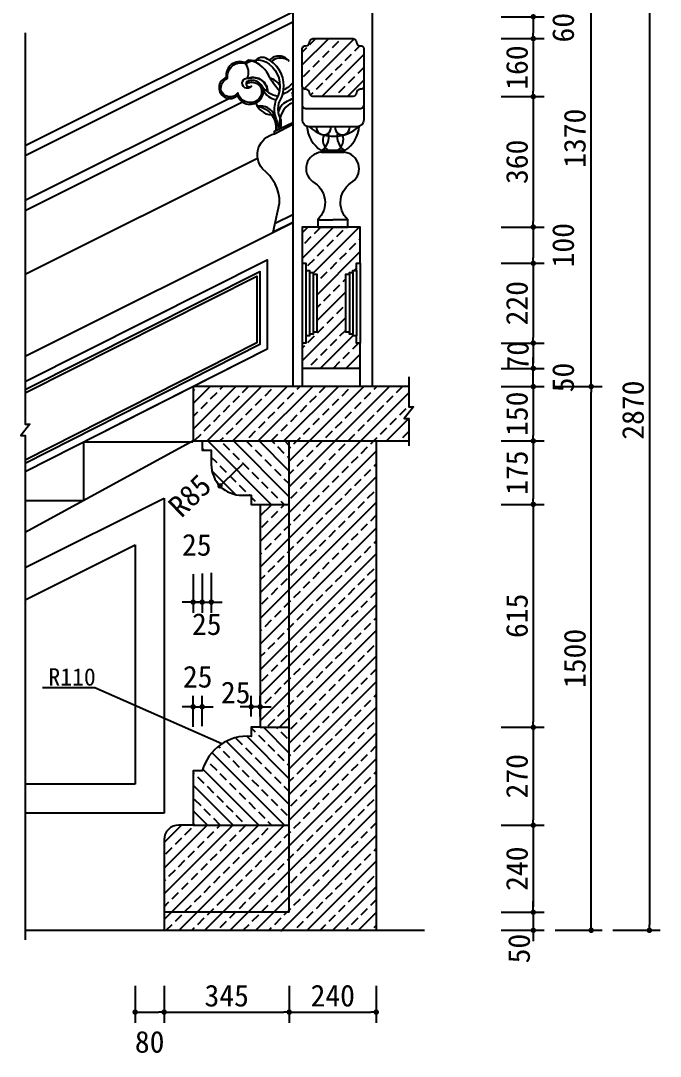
# Model space of a CAD drawing. Extents: x 77 to 5232, y 64 to 4750.
# Drawn here: x 3468 to 5232, y 64 to 2920 of the extents above; entities that cross this region are included whole.
import ezdxf

# ---------------------------------------------------------------- set-up
doc = ezdxf.new("R2010")
doc.units = 0
doc.header["$LTSCALE"] = 0.85
doc.header["$MEASUREMENT"] = 0
doc.header["$PDMODE"] = 3
doc.header["$PDSIZE"] = 15
doc.linetypes.add('DASHED', pattern=[0.75, 0.5, -0.25])
doc.layers.get('0').update_dxf_attribs({"color": 3, "linetype": 'CONTINUOUS'})
doc.layers.get('DEFPOINTS').update_dxf_attribs({"linetype": 'CONTINUOUS'})
for name, color, linetype in [('2', 2, 'CONTINUOUS'), ('3', 3, 'CONTINUOUS'), ('4', 4, 'CONTINUOUS'), ('7', 7, 'CONTINUOUS'), ('BH', 3, 'CONTINUOUS'), ('DIM', 3, 'CONTINUOUS')]:
    doc.layers.add(name, color=color, linetype=linetype)
doc.styles.add('HZ', font='')
doc.styles.get("Standard").update_dxf_attribs({"font": 'ISOCP'})
doc.styles.get('HZ').set_extended_font_data('仿宋_GB2312')
doc.dimstyles.new('ISO-25_WS', dxfattribs={"dimscale": 10, "dimtxt": 2.5, "dimasz": 2.5, "dimexe": 1.25, "dimexo": 0.625, "dimtad": 1, "dimdec": 4, "dimtxsty": 'STANDARD', "dimcen": 2.5, "dimazin": 3, "dimtfac": 1, "dimtdec": 4, "dimtmove": 0, "dimatfit": 3, "dimtolj": 1, "dimtzin": 0})
pattern_1 = [(45, (3558.814, 2115.64), (-35.3553, 35.3553), []), (45, (3594.17, 2115.64), (-35.3553, 35.3553), [25, -12.5])]
pattern_2 = [(135, (3558.814, 2115.64), (-35.3553, -35.3553), []), (135, (3558.814, 2150.996), (-35.3553, -35.3553), [25, -12.5])]

# ---------------------------------------------------------------- blocks, each defined once
blk = doc.blocks.new('_DOT')
at = {"color": 0, "linetype": 'BYBLOCK'}
blk.add_line((-0.5, 0), (-1, 0), dxfattribs=at)
at = {"color": 0, "linetype": 'BYBLOCK', "const_width": 0.5}
blk.add_lwpolyline([(-0.25, 0, 1), (0.25, 0, 1)], format="xyb", close=True, dxfattribs=at)
blk = doc.blocks.new('*D64')
at = {"color": 0, "linetype": 'BYBLOCK'}
for p, q in [((30802.9, -25109.6), (30932.5, -25109.6)), ((30902.5, -26464.6), (30902.5, -25124.6))]:
    blk.add_line(p, q, dxfattribs=at)
at = {"layer": 'DEFPOINTS', "color": 0, "linetype": 'BYBLOCK'}
for p in [(30772.9, -25109.6), (30902.5, -25109.6), (30772.9, -26479.6)]:
    blk.add_point(p, dxfattribs=at)
at = {"color": 0, "linetype": 'BYBLOCK', "xscale": 15, "yscale": 15, "zscale": 15}
for p, rotation in [((30902.5, -25109.6), 90), ((30902.5, -26479.6), 270)]:
    blk.add_blockref('_DOT', p, dxfattribs=dict(at, rotation=rotation))
at = {"color": 0, "linetype": 'BYBLOCK', "insert": (30857.5, -25794.6), "char_height": 60, "attachment_point": 5, "rotation": 90, "style": 'HZ'}
blk.add_mtext('\\A1;1370', dxfattribs=at)
blk = doc.blocks.new('*D63')
at = {"color": 0, "linetype": 'BYBLOCK'}
for p, q in [((30802.9, -26479.6), (30932.5, -26479.6)), ((30902.5, -27964.6), (30902.5, -26494.6)), ((30802.9, -27979.6), (30932.5, -27979.6))]:
    blk.add_line(p, q, dxfattribs=at)
at = {"layer": 'DEFPOINTS', "color": 0, "linetype": 'BYBLOCK'}
for p in [(30772.9, -26479.6), (30902.5, -26479.6), (30772.9, -27979.6)]:
    blk.add_point(p, dxfattribs=at)
at = {"color": 0, "linetype": 'BYBLOCK', "xscale": 15, "yscale": 15, "zscale": 15}
for p, rotation in [((30902.5, -26479.6), 90), ((30902.5, -27979.6), 270)]:
    blk.add_blockref('_DOT', p, dxfattribs=dict(at, rotation=rotation))
at = {"color": 0, "linetype": 'BYBLOCK', "insert": (30857.5, -27229.6), "char_height": 60, "attachment_point": 5, "rotation": 90, "style": 'HZ'}
blk.add_mtext('\\A1;1500', dxfattribs=at)
blk = doc.blocks.new('*D62')
at = {"color": 0, "linetype": 'BYBLOCK'}
for p, q in [((30742.9, -26414.6), (30742.9, -26399.6)), ((30654.4, -26429.6), (30772.9, -26429.6)), ((30742.9, -26479.6), (30742.9, -26429.6)), ((30742.9, -26479.6), (30742.9, -26429.6)), ((30742.9, -26494.6), (30742.9, -26509.6))]:
    blk.add_line(p, q, dxfattribs=at)
at = {"layer": 'DEFPOINTS', "color": 0, "linetype": 'BYBLOCK'}
for p in [(30624.4, -26429.6), (30742.9, -26429.6), (30624.4, -26479.6)]:
    blk.add_point(p, dxfattribs=at)
at = {"color": 0, "linetype": 'BYBLOCK', "xscale": 15, "yscale": 15, "zscale": 15}
for p, rotation in [((30742.9, -26429.6), 270), ((30742.9, -26479.6), 90)]:
    blk.add_blockref('_DOT', p, dxfattribs=dict(at, rotation=rotation))
at = {"color": 0, "linetype": 'BYBLOCK', "insert": (30825.4, -26454.6), "char_height": 60, "attachment_point": 5, "rotation": 90, "style": 'HZ'}
blk.add_mtext('\\A1;50', dxfattribs=at)
blk = doc.blocks.new('*D59')
at = {"color": 0, "linetype": 'BYBLOCK'}
for p, q in [((30742.9, -25980.6), (30742.9, -26050.6)), ((30654.4, -26065.6), (30772.9, -26065.6))]:
    blk.add_line(p, q, dxfattribs=at)
at = {"layer": 'DEFPOINTS', "color": 0, "linetype": 'BYBLOCK'}
for p in [(30624.4, -25965.6), (30624.4, -26065.6), (30742.9, -26065.6)]:
    blk.add_point(p, dxfattribs=at)
at = {"color": 0, "linetype": 'BYBLOCK', "xscale": 15, "yscale": 15, "zscale": 15}
for p, rotation in [((30742.9, -25965.6), 90), ((30742.9, -26065.6), 270)]:
    blk.add_blockref('_DOT', p, dxfattribs=dict(at, rotation=rotation))
at = {"color": 0, "linetype": 'BYBLOCK', "insert": (30825.4, -26015.6), "char_height": 60, "attachment_point": 5, "rotation": 90, "style": 'HZ'}
blk.add_mtext('\\A1;100', dxfattribs=at)
blk = doc.blocks.new('*D2')
at = {"color": 0, "linetype": 'BYBLOCK'}
for p, q in [((30654.4, -25385.6), (30772.9, -25385.6)), ((30742.9, -25400.6), (30742.9, -25430.6)), ((30654.4, -25445.6), (30772.9, -25445.6))]:
    blk.add_line(p, q, dxfattribs=at)
at = {"layer": 'DEFPOINTS', "color": 0, "linetype": 'BYBLOCK'}
for p in [(30624.4, -25385.6), (30624.4, -25445.6), (30742.9, -25445.6)]:
    blk.add_point(p, dxfattribs=at)
at = {"color": 0, "linetype": 'BYBLOCK', "xscale": 15, "yscale": 15, "zscale": 15}
for p, rotation in [((30742.9, -25385.6), 90), ((30742.9, -25445.6), 270)]:
    blk.add_blockref('_DOT', p, dxfattribs=dict(at, rotation=rotation))
at = {"color": 0, "linetype": 'BYBLOCK', "insert": (30825.4, -25415.6), "char_height": 60, "attachment_point": 5, "rotation": 90, "style": 'HZ'}
blk.add_mtext('\\A1;60', dxfattribs=at)
blk = doc.blocks.new('*D9')
at = {"color": 0, "linetype": 'BYBLOCK'}
for p, q in [((30742.9, -27914.6), (30742.9, -27899.6)), ((30654.4, -27929.6), (30772.9, -27929.6)), ((30742.9, -27929.6), (30742.9, -27979.6)), ((30742.9, -27929.6), (30742.9, -27979.6)), ((30654.4, -27979.6), (30772.9, -27979.6)), ((30742.9, -27994.6), (30742.9, -28009.6))]:
    blk.add_line(p, q, dxfattribs=at)
at = {"layer": 'DEFPOINTS', "color": 0, "linetype": 'BYBLOCK'}
for p in [(30624.4, -27929.6), (30624.4, -27979.6), (30742.9, -27979.6)]:
    blk.add_point(p, dxfattribs=at)
at = {"color": 0, "linetype": 'BYBLOCK', "xscale": 15, "yscale": 15, "zscale": 15}
for p, rotation in [((30742.9, -27929.6), 270), ((30742.9, -27979.6), 90)]:
    blk.add_blockref('_DOT', p, dxfattribs=dict(at, rotation=rotation))
at = {"color": 0, "linetype": 'BYBLOCK', "insert": (30703.9, -28030), "char_height": 60, "attachment_point": 5, "rotation": 90, "style": 'HZ'}
blk.add_mtext('\\A1;50', dxfattribs=at)
blk = doc.blocks.new('*D36')
at = {"color": 0, "linetype": 'BYBLOCK'}
for p, q in [((29987.3, -28132.8), (29987.3, -28235.2)), ((30227.3, -28132.8), (30227.3, -28235.2)), ((30002.3, -28205.2), (30212.3, -28205.2))]:
    blk.add_line(p, q, dxfattribs=at)
at = {"layer": 'DEFPOINTS', "color": 0, "linetype": 'BYBLOCK'}
for p in [(29987.3, -28102.8), (30227.3, -28102.8), (30227.3, -28205.2)]:
    blk.add_point(p, dxfattribs=at)
at = {"color": 0, "linetype": 'BYBLOCK', "xscale": 15, "yscale": 15, "zscale": 15, "rotation": 180}
blk.add_blockref('_DOT', (29987.3, -28205.2), dxfattribs=at)
at = {"color": 0, "linetype": 'BYBLOCK', "xscale": 15, "yscale": 15, "zscale": 15}
blk.add_blockref('_DOT', (30227.3, -28205.2), dxfattribs=at)
at = {"color": 0, "linetype": 'BYBLOCK', "insert": (30107.3, -28160.2), "char_height": 60, "attachment_point": 5, "style": 'HZ'}
blk.add_mtext('\\A1;240', dxfattribs=at)
blk = doc.blocks.new('*D38')
at = {"color": 0, "linetype": 'BYBLOCK'}
for p, q in [((29642.3, -28132.8), (29642.3, -28235.2)), ((29987.3, -28132.8), (29987.3, -28235.2)), ((29657.3, -28205.2), (29972.3, -28205.2))]:
    blk.add_line(p, q, dxfattribs=at)
at = {"layer": 'DEFPOINTS', "color": 0, "linetype": 'BYBLOCK'}
for p in [(29642.3, -28102.8), (29987.3, -28102.8), (29987.3, -28205.2)]:
    blk.add_point(p, dxfattribs=at)
at = {"color": 0, "linetype": 'BYBLOCK', "xscale": 15, "yscale": 15, "zscale": 15, "rotation": 180}
blk.add_blockref('_DOT', (29642.3, -28205.2), dxfattribs=at)
at = {"color": 0, "linetype": 'BYBLOCK', "xscale": 15, "yscale": 15, "zscale": 15}
blk.add_blockref('_DOT', (29987.3, -28205.2), dxfattribs=at)
at = {"color": 0, "linetype": 'BYBLOCK', "insert": (29814.8, -28160.2), "char_height": 60, "attachment_point": 5, "style": 'HZ'}
blk.add_mtext('\\A1;345', dxfattribs=at)
blk = doc.blocks.new('*D37')
at = {"color": 0, "linetype": 'BYBLOCK'}
for p, q in [((29562.3, -28132.8), (29562.3, -28235.2)), ((29642.3, -28132.8), (29642.3, -28235.2)), ((29577.3, -28205.2), (29627.3, -28205.2))]:
    blk.add_line(p, q, dxfattribs=at)
at = {"layer": 'DEFPOINTS', "color": 0, "linetype": 'BYBLOCK'}
for p in [(29562.3, -28102.8), (29642.3, -28102.8), (29642.3, -28205.2)]:
    blk.add_point(p, dxfattribs=at)
at = {"color": 0, "linetype": 'BYBLOCK', "xscale": 15, "yscale": 15, "zscale": 15, "rotation": 180}
blk.add_blockref('_DOT', (29562.3, -28205.2), dxfattribs=at)
at = {"color": 0, "linetype": 'BYBLOCK', "xscale": 15, "yscale": 15, "zscale": 15}
blk.add_blockref('_DOT', (29642.3, -28205.2), dxfattribs=at)
at = {"color": 0, "linetype": 'BYBLOCK', "insert": (29602.3, -28287.7), "char_height": 60, "attachment_point": 5, "style": 'HZ'}
blk.add_mtext('\\A1;80', dxfattribs=at)
blk = doc.blocks.new('*D8')
at = {"color": 0, "linetype": 'BYBLOCK'}
for p, q in [((30654.4, -25445.6), (30772.9, -25445.6)), ((30742.9, -25460.6), (30742.9, -25590.6)), ((30654.4, -25605.6), (30772.9, -25605.6))]:
    blk.add_line(p, q, dxfattribs=at)
at = {"layer": 'DEFPOINTS', "color": 0, "linetype": 'BYBLOCK'}
for p in [(30624.4, -25445.6), (30624.4, -25605.6), (30742.9, -25605.6)]:
    blk.add_point(p, dxfattribs=at)
at = {"color": 0, "linetype": 'BYBLOCK', "xscale": 15, "yscale": 15, "zscale": 15}
for p, rotation in [((30742.9, -25445.6), 90), ((30742.9, -25605.6), 270)]:
    blk.add_blockref('_DOT', p, dxfattribs=dict(at, rotation=rotation))
at = {"color": 0, "linetype": 'BYBLOCK', "insert": (30697.9, -25525.6), "char_height": 60, "attachment_point": 5, "rotation": 90, "style": 'HZ'}
blk.add_mtext('\\A1;160', dxfattribs=at)
blk = doc.blocks.new('*D7')
at = {"color": 0, "linetype": 'BYBLOCK'}
for p, q in [((30654.4, -26629.6), (30772.9, -26629.6)), ((30742.9, -26644.6), (30742.9, -26789.6)), ((30654.4, -26804.6), (30772.9, -26804.6))]:
    blk.add_line(p, q, dxfattribs=at)
at = {"layer": 'DEFPOINTS', "color": 0, "linetype": 'BYBLOCK'}
for p in [(30624.4, -26629.6), (30624.4, -26804.6), (30742.9, -26804.6)]:
    blk.add_point(p, dxfattribs=at)
at = {"color": 0, "linetype": 'BYBLOCK', "xscale": 15, "yscale": 15, "zscale": 15}
for p, rotation in [((30742.9, -26629.6), 90), ((30742.9, -26804.6), 270)]:
    blk.add_blockref('_DOT', p, dxfattribs=dict(at, rotation=rotation))
at = {"color": 0, "linetype": 'BYBLOCK', "insert": (30697.9, -26717.1), "char_height": 60, "attachment_point": 5, "rotation": 90, "style": 'HZ'}
blk.add_mtext('\\A1;175', dxfattribs=at)
blk = doc.blocks.new('*D14')
at = {"color": 0, "linetype": 'BYBLOCK'}
blk.add_line((29857.3, -26694.6), (29806.9, -26743.2), dxfattribs=at)
at = {"layer": 'DEFPOINTS', "color": 0, "linetype": 'BYBLOCK'}
for p in [(29857.3, -26694.6), (29796.1, -26753.6)]:
    blk.add_point(p, dxfattribs=at)
at = {"color": 0, "linetype": 'BYBLOCK', "xscale": 15, "yscale": 15, "zscale": 15, "rotation": 223.9631025513219}
blk.add_blockref('_DOT', (29796.1, -26753.6), dxfattribs=at)
at = {"color": 0, "linetype": 'BYBLOCK', "insert": (29713.1, -26780.7), "char_height": 60, "attachment_point": 5, "rotation": 43.9631, "style": 'HZ'}
blk.add_mtext('\\A1;R85', dxfattribs=at)
blk = doc.blocks.new('*D11')
at = {"color": 0, "linetype": 'BYBLOCK'}
for p, q in [((29882.3, -27389.6), (29882.3, -27332.9)), ((29907.3, -27389.6), (29907.3, -27332.9)), ((29867.3, -27362.9), (29852.3, -27362.9)), ((29907.3, -27362.9), (29882.3, -27362.9)), ((29907.3, -27362.9), (29882.3, -27362.9)), ((29922.3, -27362.9), (29937.3, -27362.9))]:
    blk.add_line(p, q, dxfattribs=at)
at = {"layer": 'DEFPOINTS', "color": 0, "linetype": 'BYBLOCK'}
for p in [(29882.3, -27362.9), (29882.3, -27419.6), (29907.3, -27419.6)]:
    blk.add_point(p, dxfattribs=at)
at = {"color": 0, "linetype": 'BYBLOCK', "xscale": 15, "yscale": 15, "zscale": 15}
blk.add_blockref('_DOT', (29882.3, -27362.9), dxfattribs=at)
at = {"color": 0, "linetype": 'BYBLOCK', "xscale": 15, "yscale": 15, "zscale": 15, "rotation": 180}
blk.add_blockref('_DOT', (29907.3, -27362.9), dxfattribs=at)
at = {"color": 0, "linetype": 'BYBLOCK', "insert": (29839.6, -27323.9), "char_height": 60, "attachment_point": 5, "style": 'HZ'}
blk.add_mtext('\\A1;25', dxfattribs=at)
blk = doc.blocks.new('*D13')
at = {"color": 0, "linetype": 'BYBLOCK'}
for p, q in [((29722.3, -27418.3), (29722.3, -27332.9)), ((29747.3, -27416.3), (29747.3, -27332.9)), ((29707.3, -27362.9), (29692.3, -27362.9)), ((29722.3, -27362.9), (29747.3, -27362.9)), ((29722.3, -27362.9), (29747.3, -27362.9)), ((29762.3, -27362.9), (29777.3, -27362.9))]:
    blk.add_line(p, q, dxfattribs=at)
at = {"layer": 'DEFPOINTS', "color": 0, "linetype": 'BYBLOCK'}
for p in [(29747.3, -27362.9), (29722.3, -27448.3), (29747.3, -27446.3)]:
    blk.add_point(p, dxfattribs=at)
at = {"color": 0, "linetype": 'BYBLOCK', "xscale": 15, "yscale": 15, "zscale": 15}
blk.add_blockref('_DOT', (29722.3, -27362.9), dxfattribs=at)
at = {"color": 0, "linetype": 'BYBLOCK', "xscale": 15, "yscale": 15, "zscale": 15, "rotation": 180}
blk.add_blockref('_DOT', (29747.3, -27362.9), dxfattribs=at)
at = {"color": 0, "linetype": 'BYBLOCK', "insert": (29734.8, -27280.4), "char_height": 60, "attachment_point": 5, "style": 'HZ'}
blk.add_mtext('\\A1;25', dxfattribs=at)
blk = doc.blocks.new('*D10')
at = {"color": 0, "linetype": 'BYBLOCK'}
for p, q in [((29747.3, -26995.5), (29747.3, -27104.1)), ((29772.3, -26993.4), (29772.3, -27104.1)), ((29732.3, -27074.1), (29717.3, -27074.1)), ((29747.3, -27074.1), (29772.3, -27074.1)), ((29747.3, -27074.1), (29772.3, -27074.1)), ((29787.3, -27074.1), (29802.3, -27074.1))]:
    blk.add_line(p, q, dxfattribs=at)
at = {"layer": 'DEFPOINTS', "color": 0, "linetype": 'BYBLOCK'}
for p in [(29747.3, -26965.5), (29772.3, -26963.4), (29772.3, -27074.1)]:
    blk.add_point(p, dxfattribs=at)
at = {"color": 0, "linetype": 'BYBLOCK', "xscale": 15, "yscale": 15, "zscale": 15}
blk.add_blockref('_DOT', (29747.3, -27074.1), dxfattribs=at)
at = {"color": 0, "linetype": 'BYBLOCK', "xscale": 15, "yscale": 15, "zscale": 15, "rotation": 180}
blk.add_blockref('_DOT', (29772.3, -27074.1), dxfattribs=at)
at = {"color": 0, "linetype": 'BYBLOCK', "insert": (29759.8, -27135.4), "char_height": 60, "attachment_point": 5, "style": 'HZ'}
blk.add_mtext('\\A1;25', dxfattribs=at)
blk = doc.blocks.new('*D12')
at = {"color": 0, "linetype": 'BYBLOCK'}
for p, q in [((29747.3, -26995.5), (29747.3, -27104.1)), ((29722.3, -26997.5), (29722.3, -27104.1)), ((29707.3, -27074.1), (29692.3, -27074.1)), ((29722.3, -27074.1), (29747.3, -27074.1)), ((29722.3, -27074.1), (29747.3, -27074.1)), ((29762.3, -27074.1), (29777.3, -27074.1))]:
    blk.add_line(p, q, dxfattribs=at)
at = {"layer": 'DEFPOINTS', "color": 0, "linetype": 'BYBLOCK'}
for p in [(29722.3, -26967.5), (29747.3, -26965.5), (29747.3, -27074.1)]:
    blk.add_point(p, dxfattribs=at)
at = {"color": 0, "linetype": 'BYBLOCK', "xscale": 15, "yscale": 15, "zscale": 15}
blk.add_blockref('_DOT', (29722.3, -27074.1), dxfattribs=at)
at = {"color": 0, "linetype": 'BYBLOCK', "xscale": 15, "yscale": 15, "zscale": 15, "rotation": 180}
blk.add_blockref('_DOT', (29747.3, -27074.1), dxfattribs=at)
at = {"color": 0, "linetype": 'BYBLOCK', "insert": (29732.3, -26916.6), "char_height": 60, "attachment_point": 5, "style": 'HZ'}
blk.add_mtext('\\A1;25', dxfattribs=at)
blk = doc.blocks.new('*D6')
at = {"color": 0, "linetype": 'BYBLOCK'}
for p, q in [((30654.4, -26804.6), (30772.9, -26804.6)), ((30742.9, -26819.6), (30742.9, -27404.6)), ((30654.4, -27419.6), (30772.9, -27419.6))]:
    blk.add_line(p, q, dxfattribs=at)
at = {"layer": 'DEFPOINTS', "color": 0, "linetype": 'BYBLOCK'}
for p in [(30624.4, -26804.6), (30624.4, -27419.6), (30742.9, -27419.6)]:
    blk.add_point(p, dxfattribs=at)
at = {"color": 0, "linetype": 'BYBLOCK', "xscale": 15, "yscale": 15, "zscale": 15}
for p, rotation in [((30742.9, -26804.6), 90), ((30742.9, -27419.6), 270)]:
    blk.add_blockref('_DOT', p, dxfattribs=dict(at, rotation=rotation))
at = {"color": 0, "linetype": 'BYBLOCK', "insert": (30697.9, -27112.1), "char_height": 60, "attachment_point": 5, "rotation": 90, "style": 'HZ'}
blk.add_mtext('\\A1;615', dxfattribs=at)
blk = doc.blocks.new('*D4')
at = {"color": 0, "linetype": 'BYBLOCK'}
for p, q in [((30654.4, -27419.6), (30772.9, -27419.6)), ((30742.9, -27434.6), (30742.9, -27674.6)), ((30654.4, -27689.6), (30772.9, -27689.6))]:
    blk.add_line(p, q, dxfattribs=at)
at = {"layer": 'DEFPOINTS', "color": 0, "linetype": 'BYBLOCK'}
for p in [(30624.4, -27419.6), (30624.4, -27689.6), (30742.9, -27689.6)]:
    blk.add_point(p, dxfattribs=at)
at = {"color": 0, "linetype": 'BYBLOCK', "xscale": 15, "yscale": 15, "zscale": 15}
for p, rotation in [((30742.9, -27419.6), 90), ((30742.9, -27689.6), 270)]:
    blk.add_blockref('_DOT', p, dxfattribs=dict(at, rotation=rotation))
at = {"color": 0, "linetype": 'BYBLOCK', "insert": (30697.9, -27554.6), "char_height": 60, "attachment_point": 5, "rotation": 90, "style": 'HZ'}
blk.add_mtext('\\A1;270', dxfattribs=at)
blk = doc.blocks.new('*D5')
at = {"color": 0, "linetype": 'BYBLOCK'}
for p, q in [((30654.4, -27689.6), (30772.9, -27689.6)), ((30742.9, -27704.6), (30742.9, -27914.6)), ((30654.4, -27929.6), (30772.9, -27929.6))]:
    blk.add_line(p, q, dxfattribs=at)
at = {"layer": 'DEFPOINTS', "color": 0, "linetype": 'BYBLOCK'}
for p in [(30624.4, -27689.6), (30624.4, -27929.6), (30742.9, -27929.6)]:
    blk.add_point(p, dxfattribs=at)
at = {"color": 0, "linetype": 'BYBLOCK', "xscale": 15, "yscale": 15, "zscale": 15}
for p, rotation in [((30742.9, -27689.6), 90), ((30742.9, -27929.6), 270)]:
    blk.add_blockref('_DOT', p, dxfattribs=dict(at, rotation=rotation))
at = {"color": 0, "linetype": 'BYBLOCK', "insert": (30697.9, -27809.6), "char_height": 60, "attachment_point": 5, "rotation": 90, "style": 'HZ'}
blk.add_mtext('\\A1;240', dxfattribs=at)
blk = doc.blocks.new('*D60')
at = {"color": 0, "linetype": 'BYBLOCK'}
for p, q in [((30742.9, -26080.6), (30742.9, -26270.6)), ((30654.4, -26285.6), (30772.9, -26285.6))]:
    blk.add_line(p, q, dxfattribs=at)
at = {"layer": 'DEFPOINTS', "color": 0, "linetype": 'BYBLOCK'}
for p in [(30624.4, -26065.6), (30624.4, -26285.6), (30742.9, -26285.6)]:
    blk.add_point(p, dxfattribs=at)
at = {"color": 0, "linetype": 'BYBLOCK', "xscale": 15, "yscale": 15, "zscale": 15}
for p, rotation in [((30742.9, -26065.6), 90), ((30742.9, -26285.6), 270)]:
    blk.add_blockref('_DOT', p, dxfattribs=dict(at, rotation=rotation))
at = {"color": 0, "linetype": 'BYBLOCK', "insert": (30697.9, -26175.6), "char_height": 60, "attachment_point": 5, "rotation": 90, "style": 'HZ'}
blk.add_mtext('\\A1;220', dxfattribs=at)
blk = doc.blocks.new('*D61')
at = {"color": 0, "linetype": 'BYBLOCK'}
for p, q in [((30742.9, -26374.6), (30742.9, -26414.6)), ((30654.4, -26429.6), (30772.9, -26429.6))]:
    blk.add_line(p, q, dxfattribs=at)
at = {"layer": 'DEFPOINTS', "color": 0, "linetype": 'BYBLOCK'}
for p in [(30624.4, -26359.6), (30624.4, -26429.6), (30742.9, -26429.6)]:
    blk.add_point(p, dxfattribs=at)
at = {"color": 0, "linetype": 'BYBLOCK', "xscale": 15, "yscale": 15, "zscale": 15}
for p, rotation in [((30742.9, -26359.6), 90), ((30742.9, -26429.6), 270)]:
    blk.add_blockref('_DOT', p, dxfattribs=dict(at, rotation=rotation))
at = {"color": 0, "linetype": 'BYBLOCK', "insert": (30700.3, -26394.6), "char_height": 60, "attachment_point": 5, "rotation": 90, "style": 'HZ'}
blk.add_mtext('\\A1;70', dxfattribs=at)
blk = doc.blocks.new('*D3')
at = {"color": 0, "linetype": 'BYBLOCK'}
for p, q in [((30654.4, -26479.6), (30772.9, -26479.6)), ((30742.9, -26494.6), (30742.9, -26614.6)), ((30654.4, -26629.6), (30772.9, -26629.6))]:
    blk.add_line(p, q, dxfattribs=at)
at = {"layer": 'DEFPOINTS', "color": 0, "linetype": 'BYBLOCK'}
for p in [(30624.4, -26479.6), (30624.4, -26629.6), (30742.9, -26629.6)]:
    blk.add_point(p, dxfattribs=at)
at = {"color": 0, "linetype": 'BYBLOCK', "xscale": 15, "yscale": 15, "zscale": 15}
for p, rotation in [((30742.9, -26479.6), 90), ((30742.9, -26629.6), 270)]:
    blk.add_blockref('_DOT', p, dxfattribs=dict(at, rotation=rotation))
at = {"color": 0, "linetype": 'BYBLOCK', "insert": (30697.9, -26554.6), "char_height": 60, "attachment_point": 5, "rotation": 90, "style": 'HZ'}
blk.add_mtext('\\A1;150', dxfattribs=at)
blk = doc.blocks.new('*D58')
at = {"color": 0, "linetype": 'BYBLOCK'}
for p, q in [((30742.9, -25620.6), (30742.9, -25950.6)), ((30654.4, -25965.6), (30772.9, -25965.6))]:
    blk.add_line(p, q, dxfattribs=at)
at = {"layer": 'DEFPOINTS', "color": 0, "linetype": 'BYBLOCK'}
for p in [(30624.4, -25605.6), (30624.4, -25965.6), (30742.9, -25965.6)]:
    blk.add_point(p, dxfattribs=at)
at = {"color": 0, "linetype": 'BYBLOCK', "xscale": 15, "yscale": 15, "zscale": 15}
for p, rotation in [((30742.9, -25605.6), 90), ((30742.9, -25965.6), 270)]:
    blk.add_blockref('_DOT', p, dxfattribs=dict(at, rotation=rotation))
at = {"color": 0, "linetype": 'BYBLOCK', "insert": (30697.9, -25785.6), "char_height": 60, "attachment_point": 5, "rotation": 90, "style": 'HZ'}
blk.add_mtext('\\A1;360', dxfattribs=at)
blk = doc.blocks.new('*D65')
at = {"color": 0, "linetype": 'BYBLOCK'}
for p, q in [((30962.5, -25109.6), (31093.1, -25109.6)), ((31063.1, -25124.6), (31063.1, -27964.6)), ((30962.5, -27979.6), (31093.1, -27979.6))]:
    blk.add_line(p, q, dxfattribs=at)
at = {"layer": 'DEFPOINTS', "color": 0, "linetype": 'BYBLOCK'}
for p in [(30932.5, -25109.6), (30932.5, -27979.6), (31063.1, -27979.6)]:
    blk.add_point(p, dxfattribs=at)
at = {"color": 0, "linetype": 'BYBLOCK', "xscale": 15, "yscale": 15, "zscale": 15}
for p, rotation in [((31063.1, -25109.6), 90), ((31063.1, -27979.6), 270)]:
    blk.add_blockref('_DOT', p, dxfattribs=dict(at, rotation=rotation))
at = {"color": 0, "linetype": 'BYBLOCK', "insert": (31018.1, -26544.6), "char_height": 60, "attachment_point": 5, "rotation": 90, "style": 'HZ'}
blk.add_mtext('\\A1;2870', dxfattribs=at)

msp = doc.modelspace()

# ---------------------------------------------------------------- hatches: boundary and pattern name
at = {"layer": 'BH'}
h = msp.add_hatch(dxfattribs=at)
h.set_pattern_fill('ANSI33', color=256, scale=200, style=0)
h.set_pattern_definition([(45, (3558.814, 2041.637), (-35.3553, 35.3553), []), (45, (3594.17, 2041.637), (-35.3553, 35.3553), [25, -12.5])])
h.paths.add_polyline_path([(4244.7, 2738, 0.422525), (4254.7, 2731.1, -0.435197), (4264.7, 2721.1, 0.332559), (4273.9, 2711.1), (4385.4, 2711.1, 0.332559), (4394.7, 2721.1, -0.435197), (4404.7, 2731.1, 0.422525), (4414.7, 2738), (4414.7, 2844.1, 0.422525), (4404.7, 2851.1, -0.435197), (4394.7, 2861.1, 0.332559), (4385.4, 2871.1), (4273.9, 2871.1, 0.332559), (4264.7, 2861.1, -0.435197), (4254.7, 2851.1, 0.422525), (4244.7, 2844.1)])
h = msp.add_hatch(dxfattribs=at)
h.set_pattern_fill('ANSI33', color=256, scale=200, style=0)
h.paths.add_polyline_path([(4394.6, 2251.1), (4404.6, 2251.1), (4404.6, 2351.1), (4244.6, 2351.1), (4244.6, 2251.1), (4254.6, 2251.1), (4254.6, 2231.1), (4264.6, 2231.1), (4264.6, 2226.1), (4274.6, 2226.1), (4274.6, 2221.1), (4284.6, 2221.1), (4284.6, 2084.7), (4284.6, 2061.1), (4274.6, 2061.1), (4274.6, 2058.6), (4274.6, 2056.1), (4264.6, 2056.1), (4264.6, 2051.1), (4254.6, 2051.1), (4254.6, 2031.1), (4244.6, 2031.1), (4244.6, 1961.1), (4404.6, 1961.1), (4404.6, 2031.1), (4394.6, 2031.1), (4394.6, 2051.1), (4384.6, 2051.1), (4384.6, 2056.1), (4374.6, 2056.1), (4374.6, 2061.1), (4364.6, 2061.1), (4364.6, 2084.7), (4364.6, 2221.1), (4374.6, 2221.1), (4374.6, 2226.1), (4384.6, 2226.1), (4384.6, 2231.1), (4394.6, 2231.1)])
h = msp.add_hatch(dxfattribs=at)
h.set_pattern_fill('ANSI33', color=256, scale=200, style=0)
h.set_pattern_definition(pattern_1)
h.paths.add_polyline_path([(4538.9, 1761.1), (4538.9, 1823.4), (4526.2, 1823.4), (4551.6, 1854.9), (4538.9, 1854.9), (4538.9, 1911.1), (3943.9, 1911.1), (3943.9, 1761.1), (3968.9, 1761.1)])
h.paths.add_polyline_path([(4448.9, 1761.1), (4208.9, 1761.1), (4208.9, 701.1), (3943.9, 701.1), (3903.9, 701.1, 0.414214), (3863.9, 661.1), (3863.9, 411.1), (4167.5, 411.1), (4167.5, 423.8), (4199, 398.4), (4199, 411.1), (4448.9, 411.1)])
h = msp.add_hatch(dxfattribs=at)
h.set_pattern_fill('ANSI33', color=256, scale=200, angle=90, style=0)
h.set_pattern_definition(pattern_2)
h.paths.add_polyline_path([(3968.9, 1761.1), (3968.9, 1736.1), (3993.9, 1736.1), (3993.9, 1696.1, 0.414214), (4078.9, 1611.1), (4103.9, 1611.1), (4103.9, 1586.1), (4128.9, 1586.1), (4208.9, 1586.1), (4208.9, 1761.1)])
h = msp.add_hatch(dxfattribs=at)
h.set_pattern_fill('ANSI33', color=256, scale=200, style=0)
h.set_pattern_definition(pattern_1)
h.paths.add_polyline_path([(4208.9, 1586.1), (4128.9, 1586.1), (4128.9, 971.1), (4208.9, 971.1)])
h = msp.add_hatch(dxfattribs=at)
h.set_pattern_fill('ANSI33', color=256, scale=200, angle=90, style=0)
h.set_pattern_definition(pattern_2)
h.paths.add_polyline_path([(4208.9, 701.1), (4208.9, 971.1), (4128.9, 971.1), (4103.9, 971.1), (4103.9, 946.2, 0.361642), (3968.9, 851.1), (3943.9, 851.1), (3943.9, 701.1)])

# ---------------------------------------------------------------- linework, layer by layer
at = {"layer": '2'}
msp.add_line((3480.8, 411.1), (4581.9, 411.1), dxfattribs=at)
at = {"layer": '3'}
for p, q in [((4167.9, 2608.1), (4218.9, 2634.5)), ((4297.1, 2557.3), (4360.6, 2557.3)), ((4170.4, 2361.8), (4218.9, 2386.1)), ((4287.4, 2371.4), (4328.9, 2371.4)), ((4370.4, 2371.4), (4328.9, 2371.4)), ((3480.8, 1994.7), (4218.9, 2363.7)), ((4244.6, 2251.1), (4244.6, 2031.1)), ((4254.6, 2231.1), (4254.6, 2051.1)), ((4394.6, 2231.1), (4394.6, 2051.1)), ((4404.6, 2251.1), (4404.6, 2031.1)), ((4264.6, 2226.1), (4264.6, 2056.1)), ((4274.6, 2221.1), (4274.6, 2058.6)), ((4374.6, 2221.1), (4374.6, 2058.6)), ((4384.6, 2226.1), (4384.6, 2056.1)), ((3943.9, 1761.1), (3480.8, 1508.5)), ((3480.8, 1412.1), (3863.9, 1603.6)), ((3863.9, 1603.6), (3863.9, 734.6)), ((3480.8, 1322.7), (3783.9, 1474.2)), ((3783.9, 1474.2), (3783.9, 814.6)), ((3783.9, 814.6), (3480.8, 814.6))]:
    msp.add_line(p, q, dxfattribs=at)
at = {"layer": '3', "linetype": 'DASHED'}
for p, q in [((3641.4, 1757.7), (3641.4, 1596.1)), ((3641.4, 1596.1), (3480.8, 1596.1))]:
    msp.add_line(p, q, dxfattribs=at)
at = {"layer": '3'}
for points in [[(3480.8, 2887.1), (3480.8, 1829.2), (3480.8, 1807.6), (3493.5, 1807.6), (3468.2, 1776.1), (3480.8, 1776.1), (3480.8, 1681.1), (3480.8, 385.3)], [(3480.8, 1902.6), (4127.6, 2228.2), (4127.6, 2026.7), (3480.8, 1698.7)], [(3480.8, 1893.6), (4119.6, 2215.3), (4119.6, 2031.6), (3480.8, 1707.6)], [(4538.9, 1937.5), (4538.9, 1854.9), (4551.6, 1854.9), (4526.2, 1823.4), (4538.9, 1823.4), (4538.9, 1747.3)], [(3863.9, 734.6), (3480.8, 734.6)]]:
    msp.add_lwpolyline(points, dxfattribs=at)
for points in [[(4089.8, 2746.7, -0.360438), (4128.2, 2740.1, -0.552444), (4106.4, 2695.1, -0.391096), (4066.8, 2721.4, -0.616943), (4020.3, 2728.7, -0.323285), (4038.5, 2761.5, -0.56393), (4088.9, 2801.9, -0.268397), (4143.8, 2807.1, -0.31828), (4181.8, 2727.2, -0.094957), (4172.5, 2702.6, 0.028855), (4170, 2695.5, 0.15835), (4171, 2654.9, -0.004192), (4180.9, 2621.7)], [(4159.8, 2807.6, -0.270143), (4192.3, 2729.6, -0.000194), (4192.3, 2729.5)], [(4192.3, 2729.5, -0.067775), (4186.3, 2707.2, 0.072204), (4179.6, 2692.7, 0.153448), (4180.1, 2659.3, -0.246587), (4182.4, 2622.4, -0.246587)], [(4414.1, 2739.2), (4414.1, 2688.2, -0.482639), (4400.5, 2677.4), (4329.3, 2677.4), (4258.8, 2677.4, -0.482639), (4245.2, 2688.2), (4245.2, 2739.2)], [(4175.5, 2619.1, 0.001822), (4168.4, 2656.8, 0.391838), (4120.7, 2684.6, -0.407031), (4171.9, 2617.4)]]:
    msp.add_lwpolyline(points, format="xyb", dxfattribs=at)
at = {"layer": '3', "linetype": 'DASHED'}
msp.add_lwpolyline([(3943.9, 1757.7), (3641.4, 1757.7)], dxfattribs=at)
at = {"layer": '3'}
for centre, radius, start, end in [((4185.1, 2778.6), 38.5, 62.816, 131.1382), ((4303.8, 2625.7), 20.2, 174.6565, 5.3435), ((4273.7, 2600.2), 44.8, 301.5933, 13.4005), ((4336.4, 2591.9), 35.3, 157.3196, 237.5982), ((4355.5, 2625.7), 20.2, 174.6565, 5.3435), ((4385.7, 2600.2), 44.8, 166.5995, 238.4067), ((4322.9, 2591.9), 35.3, 302.4018, 22.6804)]:
    msp.add_arc(centre, radius, start, end, dxfattribs=at)
at = {"layer": '3', "color": 3}
msp.add_arc((4332.4, 2703.6), 102.1, 228.1396, 313.0808, dxfattribs=at)
at = {"layer": '4'}
msp.add_line((4208.9, 461.1), (4208.9, 1761.1), dxfattribs=at)
for points in [[(4438.9, 1911.1), (4438.9, 2981.1), (4432.5, 2981.1), (4218.9, 2981.1), (4218.9, 1911.1)], [(4448.9, 1761.1), (4448.9, 411.1), (4448.9, 411.1)]]:
    msp.add_lwpolyline(points, dxfattribs=at)
msp.add_lwpolyline([(4273.9, 2711.1, -0.332559), (4264.7, 2721.1, 0.435197), (4254.7, 2731.1, -0.422525), (4244.7, 2738), (4244.7, 2844.1, -0.422525), (4254.7, 2851.1, 0.435197), (4264.7, 2861.1, -0.332559), (4273.9, 2871.1), (4385.4, 2871.1, -0.332559), (4394.7, 2861.1, 0.435197), (4404.7, 2851.1, -0.422525), (4414.7, 2844.1), (4414.7, 2738, -0.422525), (4404.7, 2731.1, 0.435197), (4394.7, 2721.1, -0.332559), (4385.4, 2711.1)], format="xyb", close=True, dxfattribs=at)
msp.add_lwpolyline([(4538.9, 1911.1), (3943.9, 1911.1), (3943.9, 1911.1), (3943.9, 1911.1), (3943.9, 1761.1), (3968.9, 1761.1), (3968.9, 1736.1), (3993.9, 1736.1), (3993.9, 1696.1, 0.414214), (4078.9, 1611.1), (4103.9, 1611.1), (4103.9, 1586.1), (4128.9, 1586.1), (4128.9, 971.1), (4103.9, 971.1), (4103.9, 946.2, 0.361642), (3968.9, 851.1), (3943.9, 851.1), (3943.9, 701.1), (3903.9, 701.1, 0.414214), (3863.9, 661.1), (3863.9, 411.1)], format="xyb", dxfattribs=at)
at = {"layer": '7'}
for p, q in [((3480.8, 2576.1), (4218.9, 2945.1)), ((3480.8, 2548.1), (4218.9, 2917.1)), ((3480.8, 2425.1), (4042.1, 2705.8)), ((3480.8, 2397.2), (4079.5, 2696.5)), ((3480.8, 2221.3), (4121.5, 2541.6)), ((4404.6, 1961.1), (4244.6, 1961.1)), ((3968.9, 1761.1), (4538.9, 1761.1)), ((4128.9, 1586.1), (4208.9, 1586.1)), ((4128.9, 971.1), (4208.9, 971.1)), ((3943.9, 701.1), (4208.9, 701.1)), ((4208.9, 461.1), (3863.9, 461.1))]:
    msp.add_line(p, q, dxfattribs=at)
for points in [[(4093.2, 2761.7, 0.282144), (4086.8, 2804.7, 0.584321), (4035, 2763.8, 1.249482), (4066.2, 2714.4, 0.593712), (4129, 2703.4, 0.874538), (4091.2, 2751.3, 0.862163), (4104.3, 2740.1, -1.953655), (4096.5, 2761.2, -0.514253), (4148.2, 2724.9, -0.277103)], [(4092.3, 2762.1, 0.004092), (4092.5, 2762.7, -0.066821), (4096.5, 2762.2, -0.517745), (4149.2, 2724.2, -0.275008)], [(4218.9, 2706.3, -0.043027), (4202.3, 2697.5, 0.260399), (4178.4, 2665.8)], [(4218.9, 2694.6, -0.029509), (4206.3, 2688.3, 0.297447), (4184.2, 2623.2, 0.297447)], [(4414.1, 2688.2), (4414.1, 2647, -0.407474), (4395.1, 2627.5), (4322.4, 2627.5), (4264.3, 2627.5, -0.407474), (4245.2, 2647), (4245.2, 2688.2)], [(4218.9, 2363.7), (4164.9, 2336.7), (4182.3, 2416.7, 0.238278), (4134.7, 2511.9, -0.565141), (4167.9, 2608.1), (4167.9, 2608.1), (4167.9, 2608.1), (4168.1, 2615.7), (4218.9, 2639.5)], [(4360.6, 2562.1), (4297.1, 2562.1), (4297.1, 2557.3), (4297.1, 2557.3), (4297.1, 2557.3, 0.700048), (4273.2, 2476.5, -0.507854), (4287.4, 2371.4), (4287.4, 2351.1), (4328.9, 2351.1), (4370.4, 2351.1), (4370.4, 2371.4, -0.507854), (4384.6, 2476.5, 0.666242), (4360.6, 2557.3), (4360.6, 2557.3), (4360.6, 2557.3), (4360.6, 2562.1), (4360.6, 2562.1)]]:
    msp.add_lwpolyline(points, format="xyb", dxfattribs=at)
for points in [[(4404.6, 1911.1), (4404.6, 2031.1), (4394.6, 2031.1), (4394.6, 2051.1), (4384.6, 2051.1), (4384.6, 2056.1), (4374.6, 2056.1), (4374.6, 2061.1), (4364.6, 2061.1), (4364.6, 2084.7), (4364.6, 2221.1), (4374.6, 2221.1), (4374.6, 2226.1), (4384.6, 2226.1), (4384.6, 2231.1), (4394.6, 2231.1), (4394.6, 2251.1), (4404.6, 2251.1), (4404.6, 2351.1), (4244.6, 2351.1), (4244.6, 2251.1), (4254.6, 2251.1), (4254.6, 2231.1), (4264.6, 2231.1), (4264.6, 2226.1), (4274.6, 2226.1), (4274.6, 2221.1), (4284.6, 2221.1), (4284.6, 2084.7), (4284.6, 2061.1), (4274.6, 2061.1), (4274.6, 2056.1), (4264.6, 2056.1), (4264.6, 2051.1), (4254.6, 2051.1), (4254.6, 2031.1), (4244.6, 2031.1), (4244.6, 1911.1)], [(3480.8, 1924.9), (4147.6, 2260.7), (4147.6, 2014.4), (3702.6, 1788.7)], [(3480.8, 1924.9), (4147.6, 2260.7), (4147.6, 2014.4), (3480.8, 1676.2)]]:
    msp.add_lwpolyline(points, dxfattribs=at)
for centre, radius, start, end in [((4099.9, 2795), 16.3, 53.6628, 143.6378), ((4081, 2734.1), 79.4, 20.815, 73.839), ((4134.6, 2797.3), 21.8, 50.7353, 156.4441), ((4117, 2747), 74.2, 23.9489, 64.9714), ((4180.2, 2787.7), 35.2, 35.5991, 138.0318), ((4140.4, 2712.7), 51.7, 34.5062, 73.3908), ((4584.2, 3060.2), 522.3, 214.7766, 219.6148), ((4169.7, 2786.3), 61.1, 291.7095, 324.461), ((4189.2, 2779.3), 68.1, 215.501, 260.086), ((4179.4, 2749.6), 47.5, 205.6162, 261.6593), ((4169.7, 2786.3), 71.1, 286.629, 313.7562), ((4294.6, 2730.6), 78.3, 185.4139, 194.8156), ((4162.1, 2708.6), 47.9, 198.4217, 266.6602), ((4347.7, 2637.5), 90.8, 185.3693, 236.1459), ((4311.6, 2637.5), 90.8, 303.8541, 354.6307)]:
    msp.add_arc(centre, radius, start, end, dxfattribs=at)

# ---------------------------------------------------------------- texts
at = {"layer": 'DIM', "style": 'HZ'}
msp.add_text('R110', height=48, dxfattribs=at).set_placement((3544.5, 1086.1))

# ---------------------------------------------------------------- dimensions: what is measured, and where the dimension line sits
at = {"layer": 'DIM'}
for base, p1, p2, override, picture, middle, set_off in [((5041.7, 3281.1), (4912, 1911.1), (4912, 3281.1), {"dimscale": 30, "dimtxt": 2, "dimasz": 0.5, "dimexe": 1, "dimexo": 1, "dimgap": 0.5, "dimdec": 0, "dimtxsty": 'HZ', "dimblk1": 'DOT', "dimblk2": 'DOT', "dimsah": 1, "dimcen": 0, "dimse1": 1, "dimtfac": 0.5}, '*D64', (4996.7, 2596.1), (-25860.9, 28390.7)), ((5202.2, 411.1), (5071.7, 3281.1), (5071.7, 411.1), {"dimscale": 30, "dimtxt": 2, "dimasz": 0.5, "dimexe": 1, "dimexo": 1, "dimgap": 0.5, "dimdec": 0, "dimtxsty": 'HZ', "dimblk1": 'DOT', "dimblk2": 'DOT', "dimsah": 1, "dimcen": 0, "dimtfac": 0.5}, '*D65', (5157.2, 1846.1), (-25860.9, 28390.7)), ((4882, 2871.1), (4763.6, 2931.1), (4763.6, 2871.1), {"dimscale": 30, "dimtxt": 2, "dimasz": 0.5, "dimexe": 1, "dimexo": 1, "dimgap": 0.5, "dimdec": 0, "dimtxsty": 'HZ', "dimblk1": 'DOT', "dimblk2": 'DOT', "dimsah": 1, "dimcen": 0, "dimtfac": 0.5}, '*D2', (4964.5, 2951.1), (-25860.9, 28316.7)), ((4882, 2711.1), (4763.6, 2871.1), (4763.6, 2711.1), {"dimscale": 30, "dimtxt": 2, "dimasz": 0.5, "dimexe": 1, "dimexo": 1, "dimgap": 0.5, "dimdec": 0, "dimtxsty": 'HZ', "dimblk1": 'DOT', "dimblk2": 'DOT', "dimsah": 1, "dimcen": 0, "dimtfac": 0.5}, '*D8', (4837, 2841.1), (-25860.9, 28316.7)), ((4882, 2351.1), (4763.6, 2711.1), (4763.6, 2351.1), {"dimscale": 30, "dimtxt": 2, "dimasz": 0.5, "dimexe": 1, "dimexo": 1, "dimgap": 0.5, "dimdec": 0, "dimtxsty": 'HZ', "dimblk1": 'DOT', "dimblk2": 'DOT', "dimsah": 1, "dimcen": 0, "dimse1": 1, "dimtfac": 0.5}, '*D58', (4837, 2581.1), (-25860.9, 28316.7)), ((4882, 2251.1), (4763.6, 2351.1), (4763.6, 2251.1), {"dimscale": 30, "dimtxt": 2, "dimasz": 0.5, "dimexe": 1, "dimexo": 1, "dimgap": 0.5, "dimdec": 0, "dimtxsty": 'HZ', "dimblk1": 'DOT', "dimblk2": 'DOT', "dimsah": 1, "dimcen": 0, "dimse1": 1, "dimtfac": 0.5}, '*D59', (4964.5, 2351.1), (-25860.9, 28316.7)), ((4882, 2031.1), (4763.6, 2251.1), (4763.6, 2031.1), {"dimscale": 30, "dimtxt": 2, "dimasz": 0.5, "dimexe": 1, "dimexo": 1, "dimgap": 0.5, "dimdec": 0, "dimtxsty": 'HZ', "dimblk1": 'DOT', "dimblk2": 'DOT', "dimsah": 1, "dimcen": 0, "dimse1": 1, "dimtfac": 0.5}, '*D60', (4837, 2191.1), (-25860.9, 28316.7)), ((4882, 1961.1), (4763.6, 1911.1), (4763.6, 1961.1), {"dimscale": 30, "dimtxt": 2, "dimasz": 0.5, "dimexe": 1, "dimexo": 1, "dimgap": 0.5, "dimdec": 0, "dimtxsty": 'HZ', "dimblk1": 'DOT', "dimblk2": 'DOT', "dimsah": 1, "dimcen": 0, "dimse1": 1, "dimtfac": 0.5}, '*D62', (4964.5, 1936.1), (-25860.9, 28390.7)), ((4882, 1761.1), (4763.6, 1911.1), (4763.6, 1761.1), {"dimscale": 30, "dimtxt": 2, "dimasz": 0.5, "dimexe": 1, "dimexo": 1, "dimgap": 0.5, "dimdec": 0, "dimtxsty": 'HZ', "dimblk1": 'DOT', "dimblk2": 'DOT', "dimsah": 1, "dimcen": 0, "dimtfac": 0.5}, '*D3', (4837, 1836.1), (-25860.9, 28390.7)), ((5041.7, 1911.1), (4912, 411.1), (4912, 1911.1), {"dimscale": 30, "dimtxt": 2, "dimasz": 0.5, "dimexe": 1, "dimexo": 1, "dimgap": 0.5, "dimdec": 0, "dimtxsty": 'HZ', "dimblk1": 'DOT', "dimblk2": 'DOT', "dimsah": 1, "dimcen": 0, "dimtfac": 0.5}, '*D63', (4996.7, 1161.1), (-25860.9, 28390.7)), ((4882, 1586.1), (4763.6, 1761.1), (4763.6, 1586.1), {"dimscale": 30, "dimtxt": 2, "dimasz": 0.5, "dimexe": 1, "dimexo": 1, "dimgap": 0.5, "dimdec": 0, "dimtxsty": 'HZ', "dimblk1": 'DOT', "dimblk2": 'DOT', "dimsah": 1, "dimcen": 0, "dimtfac": 0.5}, '*D7', (4837, 1673.6), (-25860.9, 28390.7)), ((4882, 971.1), (4763.6, 1586.1), (4763.6, 971.1), {"dimscale": 30, "dimtxt": 2, "dimasz": 0.5, "dimexe": 1, "dimexo": 1, "dimgap": 0.5, "dimdec": 0, "dimtxsty": 'HZ', "dimblk1": 'DOT', "dimblk2": 'DOT', "dimsah": 1, "dimcen": 0, "dimtfac": 0.5}, '*D6', (4837, 1278.6), (-25860.9, 28390.7)), ((4882, 701.1), (4763.6, 971.1), (4763.6, 701.1), {"dimscale": 30, "dimtxt": 2, "dimasz": 0.5, "dimexe": 1, "dimexo": 1, "dimgap": 0.5, "dimdec": 0, "dimtxsty": 'HZ', "dimblk1": 'DOT', "dimblk2": 'DOT', "dimsah": 1, "dimcen": 0, "dimtfac": 0.5}, '*D4', (4837, 836.1), (-25860.9, 28390.7)), ((4882, 461.1), (4763.6, 701.1), (4763.6, 461.1), {"dimscale": 30, "dimtxt": 2, "dimasz": 0.5, "dimexe": 1, "dimexo": 1, "dimgap": 0.5, "dimdec": 0, "dimtxsty": 'HZ', "dimblk1": 'DOT', "dimblk2": 'DOT', "dimsah": 1, "dimcen": 0, "dimtfac": 0.5}, '*D5', (4837, 581.1), (-25860.9, 28390.7))]:
    dim = msp.add_linear_dim(base=base, p1=p1, p2=p2, angle=90, dimstyle='ISO-25_WS', override=override, dxfattribs=at)
    dim.commit()
    dim.dimension.update_dxf_attribs({"geometry": picture, "text_midpoint": middle, "insert": set_off})
for base, p1, p2, override, picture, middle in [((4882, 1961.1), (4763.6, 2031.1), (4763.6, 1961.1), {"dimscale": 30, "dimtxt": 2, "dimasz": 0.5, "dimexe": 1, "dimexo": 1, "dimgap": 0.5, "dimdec": 0, "dimtxsty": 'HZ', "dimblk1": 'DOT', "dimblk2": 'DOT', "dimsah": 1, "dimcen": 0, "dimse1": 1, "dimtfac": 0.5}, '*D61', (4839.4, 1996.1)), ((4882, 411.1), (4763.6, 461.1), (4763.6, 411.1), {"dimscale": 30, "dimtxt": 2, "dimasz": 0.5, "dimexe": 1, "dimexo": 1, "dimgap": 0.5, "dimdec": 0, "dimtxsty": 'HZ', "dimblk1": 'DOT', "dimblk2": 'DOT', "dimsah": 1, "dimcen": 0, "dimtfac": 0.5}, '*D9', (4843, 360.7))]:
    dim = msp.add_linear_dim(base=base, p1=p1, p2=p2, angle=90, dimstyle='ISO-25_WS', override=override, dxfattribs=at)
    dim.commit()
    dim.dimension.update_dxf_attribs({"geometry": picture, "text_midpoint": middle, "dimtype": 128, "insert": (-25860.9, 28390.7)})
dim = msp.add_radius_dim(center=(4078.9, 1696.1), mpoint=(4017.7, 1637.1), dimstyle='ISO-25_WS', override={"dimscale": 30, "dimtxt": 2, "dimasz": 0.5, "dimexe": 1, "dimexo": 1, "dimgap": 0.5, "dimdec": 0, "dimtxsty": 'HZ', "dimblk1": 'DOT', "dimblk2": 'DOT', "dimsah": 1, "dimcen": 0, "dimtfac": 0.5}, dxfattribs=at)
dim.commit()
dim.dimension.update_dxf_attribs({"geometry": '*D14', "text_midpoint": (3934.6, 1610), "dimtype": 132, "insert": (-25778.5, 28390.7)})
for base, p1, p2, picture, middle in [((3968.9, 1316.5), (3943.9, 1423.2), (3968.9, 1425.2), '*D12', (3953.9, 1474.1)), ((3993.9, 1316.5), (3968.9, 1425.2), (3993.9, 1427.3), '*D10', (3981.4, 1255.2)), ((4103.9, 1027.8), (4128.9, 971.1), (4103.9, 971.1), '*D11', (4061.2, 1066.8))]:
    dim = msp.add_linear_dim(base=base, p1=p1, p2=p2, dimstyle='ISO-25_WS', override={"dimscale": 30, "dimtxt": 2, "dimasz": 0.5, "dimexe": 1, "dimexo": 1, "dimgap": 0.5, "dimdec": 0, "dimtxsty": 'HZ', "dimblk1": 'DOT', "dimblk2": 'DOT', "dimsah": 1, "dimcen": 0, "dimtfac": 0.5}, dxfattribs=at)
    dim.commit()
    dim.dimension.update_dxf_attribs({"geometry": picture, "text_midpoint": middle, "dimtype": 128, "insert": (-25778.5, 28390.7)})
for base, p1, p2, picture, middle in [((3968.9, 1027.8), (3943.9, 942.4), (3968.9, 944.4), '*D13', (3956.4, 1110.3)), ((3863.9, 185.5), (3783.9, 287.9), (3863.9, 287.9), '*D37', (3823.9, 103)), ((4208.9, 185.5), (3863.9, 287.9), (4208.9, 287.9), '*D38', (4036.4, 230.5)), ((4448.9, 185.5), (4208.9, 287.9), (4448.9, 287.9), '*D36', (4328.9, 230.5))]:
    dim = msp.add_linear_dim(base=base, p1=p1, p2=p2, dimstyle='ISO-25_WS', override={"dimscale": 30, "dimtxt": 2, "dimasz": 0.5, "dimexe": 1, "dimexo": 1, "dimgap": 0.5, "dimdec": 0, "dimtxsty": 'HZ', "dimblk1": 'DOT', "dimblk2": 'DOT', "dimsah": 1, "dimcen": 0, "dimtfac": 0.5}, dxfattribs=at)
    dim.commit()
    dim.dimension.update_dxf_attribs({"geometry": picture, "text_midpoint": middle, "insert": (-25778.5, 28390.7)})

# ---------------------------------------------------------------- leaders
msp.add_leader([(4023.2, 925.7), (3672.3, 1079.6), (3528.1, 1079.6)], dimstyle='ISO-25_WS', override={"dimscale": 30, "dimtxt": 2, "dimasz": 0.5, "dimexe": 1, "dimexo": 1, "dimgap": 0.5, "dimdec": 0, "dimtxsty": 'HZ', "dimcen": 0, "dimtfac": 0.5}, dxfattribs=at)

doc.saveas('drawing.dxf')
